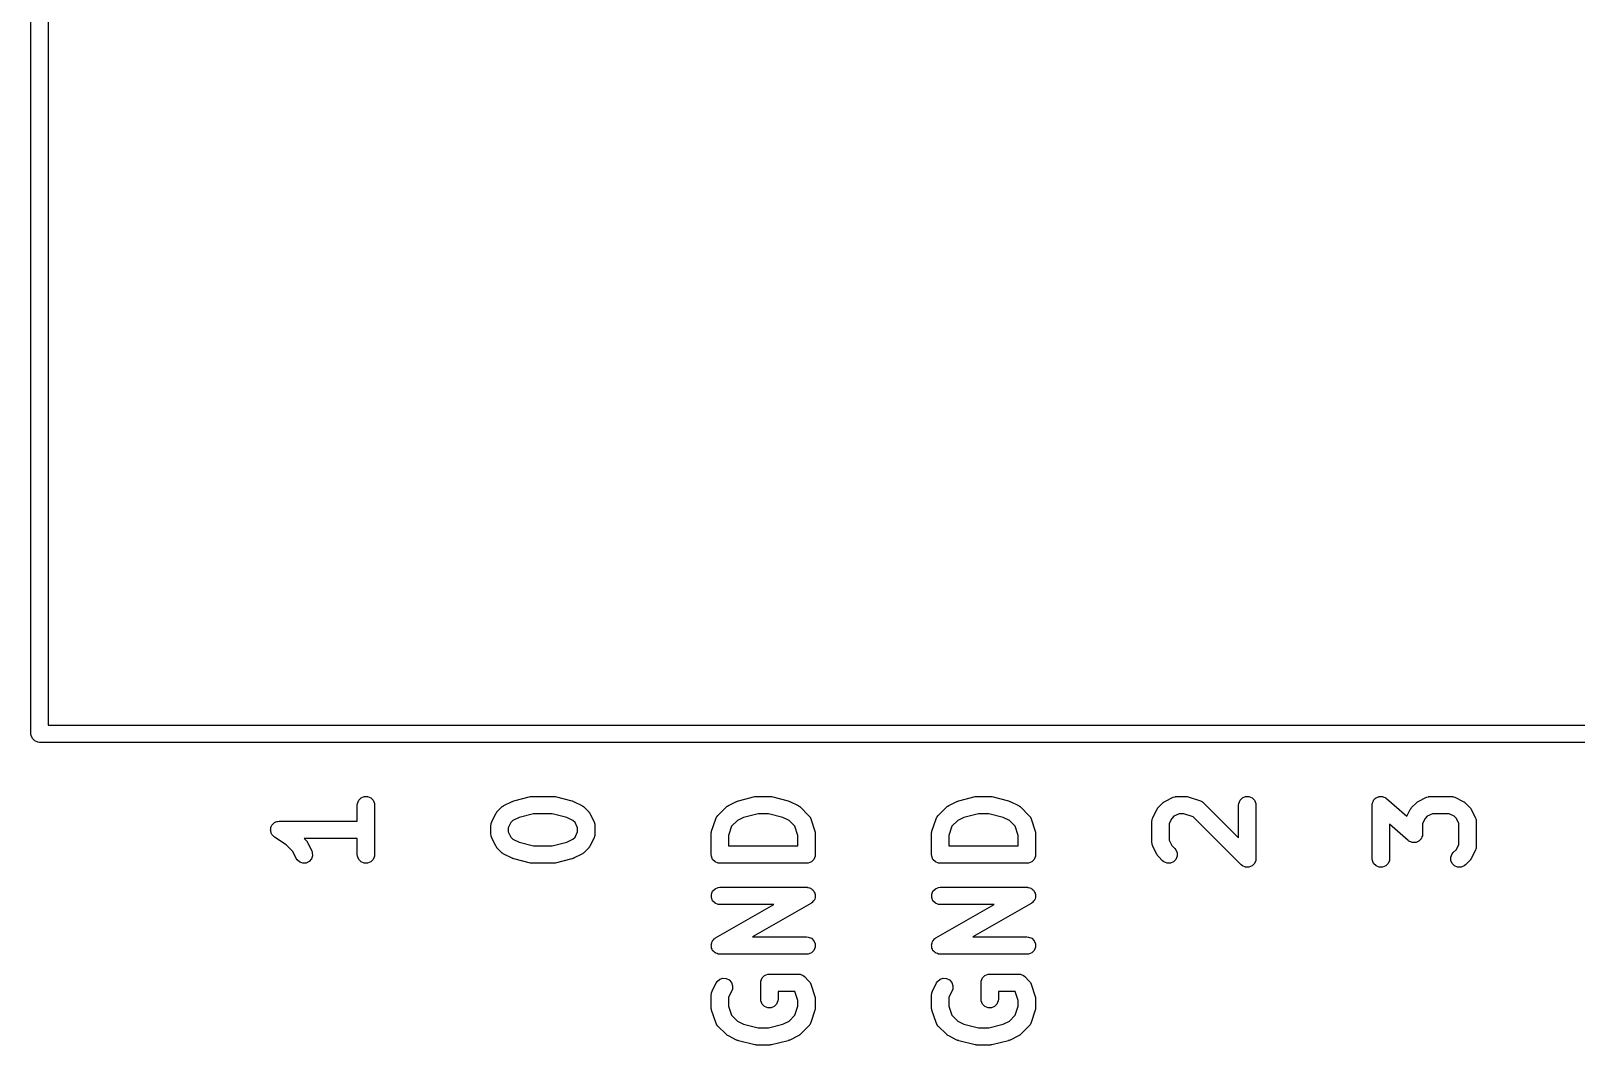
# Model space of a CAD drawing. Header units: inches. Extents: x 3.93 to 7.4, y -5.66 to -1.55.
# Drawn here: x 3.934 to 4.636, y -5.663 to -5.203 of the extents above; entities that cross this region are included whole.
import ezdxf

# ---------------------------------------------------------------- set-up
doc = ezdxf.new("R2010")
doc.units = ezdxf.units.IN
doc.header["$MEASUREMENT"] = 0
doc.layers.add('F.Silkscreen', color=41, linetype='CONTINUOUS', true_color=0xf2eda1)

msp = doc.modelspace()

# ---------------------------------------------------------------- linework, layer by layer
at = {"layer": 'F.Silkscreen', "linetype": 'CONTINUOUS'}
for p, q in [((3.93425, -5.52165), (3.93425, -4.80118)), ((3.94213, -4.80512), (3.94213, -5.51772)), ((3.94213, -5.51772), (5.21457, -5.51772)), ((3.93433, -5.52242), (3.93425, -5.52165)), ((3.93492, -5.52384), (3.93433, -5.52242)), ((3.936, -5.52493), (3.93492, -5.52384)), ((3.93742, -5.52551), (3.936, -5.52493)), ((3.93819, -5.52559), (3.93742, -5.52551)), ((5.2185, -5.52559), (3.93819, -5.52559)), ((4.08237, -5.55402), (4.08245, -5.55325)), ((4.08237, -5.56133), (4.08237, -5.55402)), ((4.08245, -5.55325), (4.08303, -5.55183)), ((4.08303, -5.55183), (4.08412, -5.55074)), ((4.08412, -5.55074), (4.08554, -5.55016)), ((4.08554, -5.55016), (4.08708, -5.55016)), ((4.08708, -5.55016), (4.0885, -5.55074)), ((4.0885, -5.55074), (4.08958, -5.55183)), ((4.08958, -5.55183), (4.09017, -5.55325)), ((4.09017, -5.55325), (4.09024, -5.55402)), ((4.09024, -5.55402), (4.09024, -5.57652)), ((4.1486, -5.55445), (4.14893, -5.55425)), ((4.14893, -5.55425), (4.15268, -5.55237)), ((4.15268, -5.55237), (4.15273, -5.55235)), ((4.15273, -5.55235), (4.15276, -5.55233)), ((4.15276, -5.55233), (4.15308, -5.55222)), ((4.15308, -5.55222), (4.1534, -5.5521)), ((4.1534, -5.5521), (4.15343, -5.55209)), ((4.15343, -5.55209), (4.15348, -5.55207)), ((4.15348, -5.55207), (4.16098, -5.5502)), ((4.16098, -5.5502), (4.16111, -5.55018)), ((4.16111, -5.55018), (4.16117, -5.55016)), ((4.16117, -5.55016), (4.16146, -5.55013)), ((4.16146, -5.55013), (4.16174, -5.55009)), ((4.16174, -5.55009), (4.1618, -5.55009)), ((4.1618, -5.55009), (4.16194, -5.55008)), ((4.16194, -5.55008), (4.17131, -5.55008)), ((4.17131, -5.55008), (4.17144, -5.55009)), ((4.17144, -5.55009), (4.1715, -5.55009)), ((4.1715, -5.55009), (4.17179, -5.55013)), ((4.17179, -5.55013), (4.17208, -5.55016)), ((4.17208, -5.55016), (4.17213, -5.55018)), ((4.17213, -5.55018), (4.17226, -5.5502)), ((4.17226, -5.5502), (4.17976, -5.55207)), ((4.17976, -5.55207), (4.17982, -5.55209)), ((4.17982, -5.55209), (4.17985, -5.5521)), ((4.17985, -5.5521), (4.18017, -5.55222)), ((4.18017, -5.55222), (4.18049, -5.55233)), ((4.18049, -5.55233), (4.18051, -5.55235)), ((4.18051, -5.55235), (4.18057, -5.55237)), ((4.18057, -5.55237), (4.18432, -5.55425)), ((4.18432, -5.55425), (4.18465, -5.55445)), ((4.25047, -5.55445), (4.2508, -5.55425)), ((4.2508, -5.55425), (4.25455, -5.55237)), ((4.25455, -5.55237), (4.25461, -5.55235)), ((4.25461, -5.55235), (4.25463, -5.55233)), ((4.25463, -5.55233), (4.25495, -5.55222)), ((4.25495, -5.55222), (4.25527, -5.5521)), ((4.25527, -5.5521), (4.2553, -5.55209)), ((4.2553, -5.55209), (4.25536, -5.55207)), ((4.25536, -5.55207), (4.26286, -5.5502)), ((4.26286, -5.5502), (4.26299, -5.55018)), ((4.26299, -5.55018), (4.26304, -5.55016)), ((4.26304, -5.55016), (4.26333, -5.55013)), ((4.26333, -5.55013), (4.26362, -5.55009)), ((4.26362, -5.55009), (4.26368, -5.55009)), ((4.26368, -5.55009), (4.26381, -5.55008)), ((4.26381, -5.55008), (4.26943, -5.55008)), ((4.26943, -5.55008), (4.26957, -5.55009)), ((4.26957, -5.55009), (4.26963, -5.55009)), ((4.26963, -5.55009), (4.26991, -5.55013)), ((4.26991, -5.55013), (4.2702, -5.55016)), ((4.2702, -5.55016), (4.27026, -5.55018)), ((4.27026, -5.55018), (4.27039, -5.5502)), ((4.27039, -5.5502), (4.27789, -5.55207)), ((4.27789, -5.55207), (4.27795, -5.55209)), ((4.27795, -5.55209), (4.27797, -5.5521)), ((4.27797, -5.5521), (4.27829, -5.55222)), ((4.27829, -5.55222), (4.27862, -5.55233)), ((4.27862, -5.55233), (4.27864, -5.55235)), ((4.27864, -5.55235), (4.27869, -5.55237)), ((4.27869, -5.55237), (4.28244, -5.55425)), ((4.28244, -5.55425), (4.28277, -5.55445)), ((4.35047, -5.55445), (4.3508, -5.55425)), ((4.3508, -5.55425), (4.35455, -5.55237)), ((4.35455, -5.55237), (4.35461, -5.55235)), ((4.35461, -5.55235), (4.35463, -5.55233)), ((4.35463, -5.55233), (4.35495, -5.55222)), ((4.35495, -5.55222), (4.35527, -5.5521)), ((4.35527, -5.5521), (4.3553, -5.55209)), ((4.3553, -5.55209), (4.35536, -5.55207)), ((4.35536, -5.55207), (4.36286, -5.5502)), ((4.36286, -5.5502), (4.36299, -5.55018)), ((4.36299, -5.55018), (4.36304, -5.55016)), ((4.36304, -5.55016), (4.36333, -5.55013)), ((4.36333, -5.55013), (4.36362, -5.55009)), ((4.36362, -5.55009), (4.36368, -5.55009)), ((4.36368, -5.55009), (4.36381, -5.55008)), ((4.36381, -5.55008), (4.36943, -5.55008)), ((4.36943, -5.55008), (4.36957, -5.55009)), ((4.36957, -5.55009), (4.36963, -5.55009)), ((4.36963, -5.55009), (4.36991, -5.55013)), ((4.36991, -5.55013), (4.3702, -5.55016)), ((4.3702, -5.55016), (4.37026, -5.55018)), ((4.37026, -5.55018), (4.37039, -5.5502)), ((4.37039, -5.5502), (4.37789, -5.55207)), ((4.37789, -5.55207), (4.37795, -5.55209)), ((4.37795, -5.55209), (4.37797, -5.5521)), ((4.37797, -5.5521), (4.37829, -5.55222)), ((4.37829, -5.55222), (4.37862, -5.55233)), ((4.37862, -5.55233), (4.37864, -5.55235)), ((4.37864, -5.55235), (4.37869, -5.55237)), ((4.37869, -5.55237), (4.38244, -5.55425)), ((4.38244, -5.55425), (4.38277, -5.55445)), ((4.44603, -5.55498), (4.4479, -5.55311)), ((4.4479, -5.55311), (4.44821, -5.55286)), ((4.44821, -5.55286), (4.44827, -5.55278)), ((4.44827, -5.55278), (4.44839, -5.55271)), ((4.44839, -5.55271), (4.4485, -5.55262)), ((4.4485, -5.55262), (4.4486, -5.55258)), ((4.4486, -5.55258), (4.44893, -5.55237)), ((4.44893, -5.55237), (4.45268, -5.5505)), ((4.45268, -5.5505), (4.4534, -5.55022)), ((4.4534, -5.55022), (4.45354, -5.55021)), ((4.45354, -5.55021), (4.45367, -5.55016)), ((4.45367, -5.55016), (4.45444, -5.55008)), ((4.45444, -5.55008), (4.45819, -5.55008)), ((4.45819, -5.55008), (4.45858, -5.55012)), ((4.45858, -5.55012), (4.45868, -5.55011)), ((4.45868, -5.55011), (4.45882, -5.55014)), ((4.45882, -5.55014), (4.45895, -5.55016)), ((4.45895, -5.55016), (4.45905, -5.5502)), ((4.45905, -5.5502), (4.45943, -5.55028)), ((4.45943, -5.55028), (4.46506, -5.55216)), ((4.46506, -5.55216), (4.46576, -5.55247)), ((4.46576, -5.55247), (4.46587, -5.55256)), ((4.46587, -5.55256), (4.466, -5.55262)), ((4.466, -5.55262), (4.46659, -5.55311)), ((4.46659, -5.55311), (4.48237, -5.56888)), ((4.48237, -5.55402), (4.48245, -5.55325)), ((4.48237, -5.56888), (4.48237, -5.55402)), ((4.48245, -5.55325), (4.48303, -5.55183)), ((4.48303, -5.55183), (4.48412, -5.55074)), ((4.48412, -5.55074), (4.48554, -5.55016)), ((4.48554, -5.55016), (4.48708, -5.55016)), ((4.48708, -5.55016), (4.4885, -5.55074)), ((4.4885, -5.55074), (4.48958, -5.55183)), ((4.48958, -5.55183), (4.49017, -5.55325)), ((4.49017, -5.55325), (4.49024, -5.55402)), ((4.49024, -5.55402), (4.49024, -5.57839)), ((4.543, -5.55402), (4.54304, -5.55361)), ((4.543, -5.57839), (4.543, -5.55402)), ((4.54303, -5.55351), (4.54306, -5.55344)), ((4.54304, -5.55361), (4.54303, -5.55351)), ((4.54306, -5.55344), (4.54308, -5.55325)), ((4.54308, -5.55325), (4.54332, -5.55266)), ((4.54332, -5.55266), (4.54353, -5.55205)), ((4.54353, -5.55205), (4.54361, -5.55195)), ((4.54361, -5.55195), (4.54366, -5.55183)), ((4.54366, -5.55183), (4.54412, -5.55138)), ((4.54412, -5.55138), (4.54454, -5.5509)), ((4.54454, -5.5509), (4.54466, -5.55084)), ((4.54466, -5.55084), (4.54475, -5.55074)), ((4.54475, -5.55074), (4.54534, -5.5505)), ((4.54534, -5.5505), (4.54591, -5.55022)), ((4.54591, -5.55022), (4.54605, -5.55021)), ((4.54605, -5.55021), (4.54617, -5.55016)), ((4.54617, -5.55016), (4.54681, -5.55016)), ((4.54681, -5.55016), (4.54745, -5.55011)), ((4.54745, -5.55011), (4.54757, -5.55016)), ((4.54757, -5.55016), (4.54771, -5.55016)), ((4.54771, -5.55016), (4.5483, -5.5504)), ((4.5483, -5.5504), (4.5489, -5.55061)), ((4.5489, -5.55061), (4.54906, -5.55072)), ((4.54906, -5.55072), (4.54913, -5.55074)), ((4.54913, -5.55074), (4.5492, -5.55082)), ((4.5492, -5.55082), (4.54953, -5.55105)), ((4.54953, -5.55105), (4.55874, -5.55911)), ((4.56103, -5.55498), (4.5629, -5.55311)), ((4.5629, -5.55311), (4.5632, -5.55286)), ((4.5632, -5.55286), (4.56327, -5.55278)), ((4.56327, -5.55278), (4.56339, -5.55271)), ((4.56339, -5.55271), (4.5635, -5.55262)), ((4.5635, -5.55262), (4.56359, -5.55258)), ((4.56359, -5.55258), (4.56392, -5.55237)), ((4.56392, -5.55237), (4.56767, -5.5505)), ((4.56767, -5.5505), (4.5684, -5.55022)), ((4.5684, -5.55022), (4.56854, -5.55021)), ((4.56854, -5.55021), (4.56867, -5.55016)), ((4.56867, -5.55016), (4.56943, -5.55008)), ((4.56943, -5.55008), (4.57881, -5.55008)), ((4.57881, -5.55008), (4.57958, -5.55016)), ((4.57958, -5.55016), (4.57971, -5.55021)), ((4.57971, -5.55021), (4.57985, -5.55022)), ((4.57985, -5.55022), (4.58057, -5.5505)), ((4.58057, -5.5505), (4.58432, -5.55237)), ((4.58432, -5.55237), (4.58465, -5.55258)), ((4.58465, -5.55258), (4.58475, -5.55262)), ((4.58475, -5.55262), (4.58485, -5.55271)), ((4.58485, -5.55271), (4.58497, -5.55278)), ((4.58497, -5.55278), (4.58504, -5.55286)), ((4.58504, -5.55286), (4.58534, -5.55311)), ((4.58534, -5.55311), (4.58722, -5.55498)), ((4.14342, -5.56163), (4.14529, -5.55788)), ((4.14529, -5.55788), (4.1455, -5.55755)), ((4.1455, -5.55755), (4.14554, -5.55745)), ((4.14554, -5.55745), (4.14563, -5.55735)), ((4.14563, -5.55735), (4.1457, -5.55723)), ((4.1457, -5.55723), (4.14578, -5.55716)), ((4.14578, -5.55716), (4.14603, -5.55686)), ((4.14603, -5.55686), (4.1479, -5.55498)), ((4.1479, -5.55498), (4.14821, -5.55474)), ((4.14821, -5.55474), (4.14827, -5.55466)), ((4.14827, -5.55466), (4.14839, -5.55458)), ((4.14839, -5.55458), (4.1485, -5.55449)), ((4.1485, -5.55449), (4.1486, -5.55445)), ((4.15302, -5.561), (4.15205, -5.56197)), ((4.15581, -5.55961), (4.15302, -5.561)), ((4.16242, -5.55795), (4.15581, -5.55961)), ((4.17083, -5.55795), (4.16242, -5.55795)), ((4.17743, -5.55961), (4.17083, -5.55795)), ((4.18023, -5.561), (4.17743, -5.55961)), ((4.1812, -5.56197), (4.18023, -5.561)), ((4.18465, -5.55445), (4.18475, -5.55449)), ((4.18475, -5.55449), (4.18485, -5.55458)), ((4.18485, -5.55458), (4.18497, -5.55466)), ((4.18497, -5.55466), (4.18504, -5.55474)), ((4.18504, -5.55474), (4.18534, -5.55498)), ((4.18534, -5.55498), (4.18722, -5.55686)), ((4.18722, -5.55686), (4.18746, -5.55716)), ((4.18746, -5.55716), (4.18754, -5.55723)), ((4.18754, -5.55723), (4.18762, -5.55735)), ((4.18762, -5.55735), (4.18771, -5.55745)), ((4.18771, -5.55745), (4.18775, -5.55755)), ((4.18775, -5.55755), (4.18795, -5.55788)), ((4.18795, -5.55788), (4.18983, -5.56163)), ((4.2432, -5.5659), (4.24508, -5.56027)), ((4.24508, -5.56027), (4.24539, -5.55957)), ((4.24539, -5.55957), (4.24548, -5.55946)), ((4.24548, -5.55946), (4.24554, -5.55933)), ((4.24554, -5.55933), (4.24603, -5.55873)), ((4.24603, -5.55873), (4.24978, -5.55498)), ((4.24978, -5.55498), (4.25008, -5.55474)), ((4.25008, -5.55474), (4.25015, -5.55466)), ((4.25015, -5.55466), (4.25027, -5.55458)), ((4.25027, -5.55458), (4.25037, -5.55449)), ((4.25037, -5.55449), (4.25047, -5.55445)), ((4.25489, -5.561), (4.25225, -5.56364)), ((4.25769, -5.55961), (4.25489, -5.561)), ((4.2643, -5.55795), (4.25769, -5.55961)), ((4.26895, -5.55795), (4.2643, -5.55795)), ((4.27556, -5.55961), (4.26895, -5.55795)), ((4.27835, -5.561), (4.27556, -5.55961)), ((4.28099, -5.56364), (4.27835, -5.561)), ((4.28277, -5.55445), (4.28287, -5.55449)), ((4.28287, -5.55449), (4.28298, -5.55458)), ((4.28298, -5.55458), (4.2831, -5.55466)), ((4.2831, -5.55466), (4.28317, -5.55474)), ((4.28317, -5.55474), (4.28347, -5.55498)), ((4.28347, -5.55498), (4.28722, -5.55873)), ((4.28722, -5.55873), (4.28771, -5.55933)), ((4.28771, -5.55933), (4.28776, -5.55946)), ((4.28776, -5.55946), (4.28785, -5.55957)), ((4.28785, -5.55957), (4.28817, -5.56027)), ((4.28817, -5.56027), (4.29004, -5.5659)), ((4.3432, -5.5659), (4.34508, -5.56027)), ((4.34508, -5.56027), (4.34539, -5.55957)), ((4.34539, -5.55957), (4.34548, -5.55946)), ((4.34548, -5.55946), (4.34554, -5.55933)), ((4.34554, -5.55933), (4.34603, -5.55873)), ((4.34603, -5.55873), (4.34978, -5.55498)), ((4.34978, -5.55498), (4.35008, -5.55474)), ((4.35008, -5.55474), (4.35015, -5.55466)), ((4.35015, -5.55466), (4.35027, -5.55458)), ((4.35027, -5.55458), (4.35037, -5.55449)), ((4.35037, -5.55449), (4.35047, -5.55445)), ((4.35489, -5.561), (4.35225, -5.56364)), ((4.35769, -5.55961), (4.35489, -5.561)), ((4.3643, -5.55795), (4.35769, -5.55961)), ((4.36895, -5.55795), (4.3643, -5.55795)), ((4.37556, -5.55961), (4.36895, -5.55795)), ((4.37835, -5.561), (4.37556, -5.55961)), ((4.38099, -5.56364), (4.37835, -5.561)), ((4.38277, -5.55445), (4.38287, -5.55449)), ((4.38287, -5.55449), (4.38298, -5.55458)), ((4.38298, -5.55458), (4.3831, -5.55466)), ((4.3831, -5.55466), (4.38317, -5.55474)), ((4.38317, -5.55474), (4.38347, -5.55498)), ((4.38347, -5.55498), (4.38722, -5.55873)), ((4.38722, -5.55873), (4.38771, -5.55933)), ((4.38771, -5.55933), (4.38776, -5.55946)), ((4.38776, -5.55946), (4.38785, -5.55957)), ((4.38785, -5.55957), (4.38817, -5.56027)), ((4.38817, -5.56027), (4.39004, -5.5659)), ((4.443, -5.56152), (4.44308, -5.56075)), ((4.44308, -5.56075), (4.44313, -5.56062)), ((4.44313, -5.56062), (4.44314, -5.56048)), ((4.44314, -5.56048), (4.44342, -5.55976)), ((4.44342, -5.55976), (4.44529, -5.55601)), ((4.44529, -5.55601), (4.4455, -5.55568)), ((4.4455, -5.55568), (4.44554, -5.55558)), ((4.44554, -5.55558), (4.44563, -5.55547)), ((4.44563, -5.55547), (4.4457, -5.55535)), ((4.4457, -5.55535), (4.44578, -5.55529)), ((4.44578, -5.55529), (4.44603, -5.55498)), ((4.45205, -5.5601), (4.45087, -5.56245)), ((4.45302, -5.55913), (4.45205, -5.5601)), ((4.45537, -5.55795), (4.45302, -5.55913)), ((4.45755, -5.55795), (4.45537, -5.55795)), ((4.46168, -5.55933), (4.45755, -5.55795)), ((4.48352, -5.58117), (4.46168, -5.55933)), ((4.55874, -5.55911), (4.56029, -5.55601)), ((4.56029, -5.55601), (4.5605, -5.55568)), ((4.5605, -5.55568), (4.56054, -5.55558)), ((4.56054, -5.55558), (4.56063, -5.55547)), ((4.56063, -5.55547), (4.5607, -5.55535)), ((4.5607, -5.55535), (4.56078, -5.55529)), ((4.56078, -5.55529), (4.56103, -5.55498)), ((4.56705, -5.5601), (4.56587, -5.56245)), ((4.56802, -5.55913), (4.56705, -5.5601)), ((4.57036, -5.55795), (4.56802, -5.55913)), ((4.57788, -5.55795), (4.57036, -5.55795)), ((4.58023, -5.55913), (4.57788, -5.55795)), ((4.5812, -5.5601), (4.58023, -5.55913)), ((4.58237, -5.56245), (4.5812, -5.5601)), ((4.58722, -5.55498), (4.58746, -5.55529)), ((4.58746, -5.55529), (4.58754, -5.55535)), ((4.58754, -5.55535), (4.58762, -5.55547)), ((4.58762, -5.55547), (4.58771, -5.55558)), ((4.58771, -5.55558), (4.58775, -5.55568)), ((4.58775, -5.55568), (4.58795, -5.55601)), ((4.58795, -5.55601), (4.58983, -5.55976)), ((4.58983, -5.55976), (4.59011, -5.56048)), ((4.59011, -5.56048), (4.59012, -5.56062)), ((4.59012, -5.56062), (4.59017, -5.56075)), ((4.59017, -5.56075), (4.59024, -5.56152)), ((4.043, -5.56527), (4.04308, -5.56489)), ((4.04308, -5.56565), (4.043, -5.56527)), ((4.04308, -5.5645), (4.04322, -5.56414)), ((4.04308, -5.56489), (4.04308, -5.5645)), ((4.04308, -5.56603), (4.04308, -5.56565)), ((4.04323, -5.56639), (4.04308, -5.56603)), ((4.04322, -5.56414), (4.0433, -5.56376)), ((4.0433, -5.56678), (4.04323, -5.56639)), ((4.0433, -5.56376), (4.04352, -5.56344)), ((4.04352, -5.5671), (4.0433, -5.56678)), ((4.04352, -5.56344), (4.04366, -5.56308)), ((4.04366, -5.56745), (4.04352, -5.5671)), ((4.04366, -5.56308), (4.04394, -5.56281)), ((4.04394, -5.56773), (4.04366, -5.56745)), ((4.04394, -5.56281), (4.04415, -5.56249)), ((4.04416, -5.56805), (4.04394, -5.56773)), ((4.04415, -5.56249), (4.04447, -5.56227)), ((4.04475, -5.56854), (4.04416, -5.56805)), ((4.04447, -5.56227), (4.04475, -5.56199)), ((4.04475, -5.56199), (4.04511, -5.56185)), ((4.04511, -5.56185), (4.04543, -5.56163)), ((4.04543, -5.56163), (4.04581, -5.56155)), ((4.04581, -5.56155), (4.04617, -5.56141)), ((4.04617, -5.56141), (4.04693, -5.56133)), ((4.04693, -5.56133), (4.04693, -5.56133)), ((4.04693, -5.56133), (4.04693, -5.56133)), ((4.04693, -5.56133), (4.04694, -5.56133)), ((4.04694, -5.56133), (4.08237, -5.56133)), ((4.143, -5.56339), (4.14308, -5.56262)), ((4.143, -5.56714), (4.143, -5.56339)), ((4.14308, -5.56791), (4.143, -5.56714)), ((4.14308, -5.56262), (4.14313, -5.56249)), ((4.14313, -5.56804), (4.14308, -5.56791)), ((4.14313, -5.56249), (4.14314, -5.56235)), ((4.14314, -5.56818), (4.14313, -5.56804)), ((4.14314, -5.56235), (4.14342, -5.56163)), ((4.14342, -5.5689), (4.14314, -5.56818)), ((4.15205, -5.56197), (4.15087, -5.56432)), ((4.15087, -5.56432), (4.15087, -5.56621)), ((4.15087, -5.56621), (4.15205, -5.56856)), ((4.18237, -5.56432), (4.1812, -5.56197)), ((4.1812, -5.56856), (4.18237, -5.56621)), ((4.18237, -5.56621), (4.18237, -5.56432)), ((4.18983, -5.56163), (4.19011, -5.56235)), ((4.19011, -5.56818), (4.18983, -5.5689)), ((4.19011, -5.56235), (4.19012, -5.56249)), ((4.19012, -5.56804), (4.19011, -5.56818)), ((4.19012, -5.56249), (4.19017, -5.56262)), ((4.19017, -5.56791), (4.19012, -5.56804)), ((4.19017, -5.56262), (4.19024, -5.56339)), ((4.19024, -5.56714), (4.19017, -5.56791)), ((4.19024, -5.56339), (4.19024, -5.56714)), ((4.243, -5.56714), (4.24304, -5.56675)), ((4.243, -5.57652), (4.243, -5.56714)), ((4.24303, -5.56665), (4.24306, -5.56651)), ((4.24304, -5.56675), (4.24303, -5.56665)), ((4.24306, -5.56651), (4.24308, -5.56637)), ((4.24308, -5.56637), (4.24312, -5.56628)), ((4.24312, -5.56628), (4.2432, -5.5659)), ((4.25225, -5.56364), (4.25087, -5.56778)), ((4.25087, -5.56778), (4.25087, -5.57258)), ((4.28237, -5.56778), (4.28099, -5.56364)), ((4.28237, -5.57258), (4.28237, -5.56778)), ((4.29004, -5.5659), (4.29013, -5.56628)), ((4.29013, -5.56628), (4.29017, -5.56637)), ((4.29017, -5.56637), (4.29018, -5.56651)), ((4.29018, -5.56651), (4.29021, -5.56665)), ((4.29021, -5.56665), (4.29021, -5.56675)), ((4.29021, -5.56675), (4.29024, -5.56714)), ((4.29024, -5.56714), (4.29024, -5.57652)), ((4.343, -5.56714), (4.34304, -5.56675)), ((4.343, -5.57652), (4.343, -5.56714)), ((4.34303, -5.56665), (4.34306, -5.56651)), ((4.34304, -5.56675), (4.34303, -5.56665)), ((4.34306, -5.56651), (4.34308, -5.56637)), ((4.34308, -5.56637), (4.34312, -5.56628)), ((4.34312, -5.56628), (4.3432, -5.5659)), ((4.35225, -5.56364), (4.35087, -5.56778)), ((4.35087, -5.56778), (4.35087, -5.57258)), ((4.38237, -5.56778), (4.38099, -5.56364)), ((4.38237, -5.57258), (4.38237, -5.56778)), ((4.39004, -5.5659), (4.39013, -5.56628)), ((4.39013, -5.56628), (4.39017, -5.56637)), ((4.39017, -5.56637), (4.39018, -5.56651)), ((4.39018, -5.56651), (4.39021, -5.56665)), ((4.39021, -5.56665), (4.39021, -5.56675)), ((4.39021, -5.56675), (4.39024, -5.56714)), ((4.39024, -5.56714), (4.39024, -5.57652)), ((4.443, -5.57089), (4.443, -5.56152)), ((4.45087, -5.56245), (4.45087, -5.56996)), ((4.55934, -5.5701), (4.55087, -5.56269)), ((4.55087, -5.56269), (4.55087, -5.57839)), ((4.5658, -5.56791), (4.56555, -5.5685)), ((4.56582, -5.56772), (4.5658, -5.56791)), ((4.56584, -5.56765), (4.56582, -5.56772)), ((4.56587, -5.56714), (4.56583, -5.56755)), ((4.56583, -5.56755), (4.56584, -5.56765)), ((4.56587, -5.56245), (4.56587, -5.56714)), ((4.58237, -5.57184), (4.58237, -5.56245)), ((4.59024, -5.56152), (4.59024, -5.57277)), ((4.05005, -5.57208), (4.04475, -5.56854)), ((4.04475, -5.56854), (4.04475, -5.56854)), ((4.04475, -5.56854), (4.04475, -5.56854)), ((4.04475, -5.56854), (4.04475, -5.56854)), ((4.05308, -5.5751), (4.05005, -5.57208)), ((4.05466, -5.57828), (4.05308, -5.5751)), ((4.08237, -5.5692), (4.05832, -5.5692)), ((4.05832, -5.5692), (4.0591, -5.56998)), ((4.0591, -5.56998), (4.05934, -5.57028)), ((4.05934, -5.57028), (4.05942, -5.57035)), ((4.05942, -5.57035), (4.0595, -5.57047)), ((4.0595, -5.57047), (4.05959, -5.57058)), ((4.05959, -5.57058), (4.05962, -5.57067)), ((4.05962, -5.57067), (4.05983, -5.571)), ((4.05983, -5.571), (4.06171, -5.57475)), ((4.06171, -5.57475), (4.06198, -5.57548)), ((4.08237, -5.57652), (4.08237, -5.5692)), ((4.14529, -5.57265), (4.14342, -5.5689)), ((4.1455, -5.57298), (4.14529, -5.57265)), ((4.14554, -5.57308), (4.1455, -5.57298)), ((4.14563, -5.57319), (4.14554, -5.57308)), ((4.1457, -5.5733), (4.14563, -5.57319)), ((4.14578, -5.57337), (4.1457, -5.5733)), ((4.14603, -5.57367), (4.14578, -5.57337)), ((4.1479, -5.57555), (4.14603, -5.57367)), ((4.15205, -5.56856), (4.15302, -5.56953)), ((4.15302, -5.56953), (4.15581, -5.57093)), ((4.15581, -5.57093), (4.16242, -5.57258)), ((4.16242, -5.57258), (4.17083, -5.57258)), ((4.17083, -5.57258), (4.17743, -5.57093)), ((4.17743, -5.57093), (4.18023, -5.56953)), ((4.18023, -5.56953), (4.1812, -5.56856)), ((4.18722, -5.57367), (4.18534, -5.57555)), ((4.18746, -5.57337), (4.18722, -5.57367)), ((4.18754, -5.5733), (4.18746, -5.57337)), ((4.18762, -5.57319), (4.18754, -5.5733)), ((4.18771, -5.57308), (4.18762, -5.57319)), ((4.18775, -5.57298), (4.18771, -5.57308)), ((4.18795, -5.57265), (4.18775, -5.57298)), ((4.18983, -5.5689), (4.18795, -5.57265)), ((4.25087, -5.57258), (4.28237, -5.57258)), ((4.35087, -5.57258), (4.38237, -5.57258)), ((4.44308, -5.57166), (4.443, -5.57089)), ((4.44313, -5.57179), (4.44308, -5.57166)), ((4.44314, -5.57193), (4.44313, -5.57179)), ((4.44342, -5.57265), (4.44314, -5.57193)), ((4.44529, -5.5764), (4.44342, -5.57265)), ((4.45087, -5.56996), (4.45205, -5.57231)), ((4.45205, -5.57231), (4.45347, -5.57373)), ((4.45347, -5.57373), (4.45396, -5.57433)), ((4.45396, -5.57433), (4.45455, -5.57575)), ((4.55968, -5.57034), (4.55934, -5.5701)), ((4.55975, -5.57041), (4.55968, -5.57034)), ((4.55982, -5.57044), (4.55975, -5.57041)), ((4.55997, -5.57055), (4.55982, -5.57044)), ((4.56058, -5.57076), (4.55997, -5.57055)), ((4.56117, -5.571), (4.56058, -5.57076)), ((4.5613, -5.571), (4.56117, -5.571)), ((4.56143, -5.57105), (4.5613, -5.571)), ((4.56206, -5.571), (4.56143, -5.57105)), ((4.5627, -5.571), (4.56206, -5.571)), ((4.56283, -5.57095), (4.5627, -5.571)), ((4.56296, -5.57094), (4.56283, -5.57095)), ((4.56353, -5.57066), (4.56296, -5.57094)), ((4.56412, -5.57041), (4.56353, -5.57066)), ((4.56422, -5.57032), (4.56412, -5.57041)), ((4.56434, -5.57026), (4.56422, -5.57032)), ((4.56476, -5.56978), (4.56434, -5.57026)), ((4.56521, -5.56933), (4.56476, -5.56978)), ((4.56526, -5.56921), (4.56521, -5.56933)), ((4.56535, -5.56911), (4.56526, -5.56921)), ((4.56555, -5.5685), (4.56535, -5.56911)), ((4.57977, -5.57561), (4.5812, -5.57418)), ((4.5812, -5.57418), (4.58237, -5.57184)), ((4.58983, -5.57453), (4.58795, -5.57828)), ((4.59011, -5.57381), (4.58983, -5.57453)), ((4.59012, -5.57366), (4.59011, -5.57381)), ((4.59017, -5.57353), (4.59012, -5.57366)), ((4.59024, -5.57277), (4.59017, -5.57353)), ((4.05508, -5.57893), (4.05466, -5.57828)), ((4.05624, -5.57994), (4.05508, -5.57893)), ((4.05769, -5.58042), (4.05624, -5.57994)), ((4.05923, -5.58031), (4.05769, -5.58042)), ((4.0606, -5.57963), (4.05923, -5.58031)), ((4.06161, -5.57846), (4.0606, -5.57963)), ((4.06209, -5.57701), (4.06161, -5.57846)), ((4.06198, -5.57548), (4.06209, -5.57701)), ((4.08245, -5.57728), (4.08237, -5.57652)), ((4.08303, -5.5787), (4.08245, -5.57728)), ((4.08412, -5.57979), (4.08303, -5.5787)), ((4.08554, -5.58038), (4.08412, -5.57979)), ((4.08708, -5.58038), (4.08554, -5.58038)), ((4.0885, -5.57979), (4.08708, -5.58038)), ((4.08958, -5.5787), (4.0885, -5.57979)), ((4.09017, -5.57728), (4.08958, -5.5787)), ((4.09024, -5.57652), (4.09017, -5.57728)), ((4.14821, -5.5758), (4.1479, -5.57555)), ((4.14827, -5.57588), (4.14821, -5.5758)), ((4.14839, -5.57595), (4.14827, -5.57588)), ((4.1485, -5.57604), (4.14839, -5.57595)), ((4.1486, -5.57608), (4.1485, -5.57604)), ((4.14893, -5.57629), (4.1486, -5.57608)), ((4.15268, -5.57816), (4.14893, -5.57629)), ((4.15273, -5.57818), (4.15268, -5.57816)), ((4.15276, -5.5782), (4.15273, -5.57818)), ((4.15308, -5.57832), (4.15276, -5.5782)), ((4.1534, -5.57844), (4.15308, -5.57832)), ((4.15343, -5.57844), (4.1534, -5.57844)), ((4.15348, -5.57846), (4.15343, -5.57844)), ((4.16098, -5.58033), (4.15348, -5.57846)), ((4.16111, -5.58035), (4.16098, -5.58033)), ((4.16117, -5.58038), (4.16111, -5.58035)), ((4.16146, -5.5804), (4.16117, -5.58038)), ((4.16174, -5.58045), (4.16146, -5.5804)), ((4.1618, -5.58044), (4.16174, -5.58045)), ((4.16194, -5.58045), (4.1618, -5.58044)), ((4.17131, -5.58045), (4.16194, -5.58045)), ((4.17144, -5.58044), (4.17131, -5.58045)), ((4.1715, -5.58045), (4.17144, -5.58044)), ((4.17179, -5.5804), (4.1715, -5.58045)), ((4.17208, -5.58038), (4.17179, -5.5804)), ((4.17213, -5.58035), (4.17208, -5.58038)), ((4.17226, -5.58033), (4.17213, -5.58035)), ((4.17976, -5.57846), (4.17226, -5.58033)), ((4.17982, -5.57844), (4.17976, -5.57846)), ((4.17985, -5.57844), (4.17982, -5.57844)), ((4.18017, -5.57832), (4.17985, -5.57844)), ((4.18049, -5.5782), (4.18017, -5.57832)), ((4.18051, -5.57818), (4.18049, -5.5782)), ((4.18057, -5.57816), (4.18051, -5.57818)), ((4.18432, -5.57629), (4.18057, -5.57816)), ((4.18465, -5.57608), (4.18432, -5.57629)), ((4.18475, -5.57604), (4.18465, -5.57608)), ((4.18485, -5.57595), (4.18475, -5.57604)), ((4.18497, -5.57588), (4.18485, -5.57595)), ((4.18504, -5.5758), (4.18497, -5.57588)), ((4.18534, -5.57555), (4.18504, -5.5758)), ((4.24308, -5.57728), (4.243, -5.57652)), ((4.24366, -5.5787), (4.24308, -5.57728)), ((4.24475, -5.57979), (4.24366, -5.5787)), ((4.24617, -5.58038), (4.24475, -5.57979)), ((4.24694, -5.58045), (4.24617, -5.58038)), ((4.28631, -5.58045), (4.24694, -5.58045)), ((4.28708, -5.58038), (4.28631, -5.58045)), ((4.2885, -5.57979), (4.28708, -5.58038)), ((4.28958, -5.5787), (4.2885, -5.57979)), ((4.29017, -5.57728), (4.28958, -5.5787)), ((4.29024, -5.57652), (4.29017, -5.57728)), ((4.34308, -5.57728), (4.343, -5.57652)), ((4.34366, -5.5787), (4.34308, -5.57728)), ((4.34475, -5.57979), (4.34366, -5.5787)), ((4.34617, -5.58038), (4.34475, -5.57979)), ((4.34694, -5.58045), (4.34617, -5.58038)), ((4.38631, -5.58045), (4.34694, -5.58045)), ((4.38708, -5.58038), (4.38631, -5.58045)), ((4.3885, -5.57979), (4.38708, -5.58038)), ((4.38958, -5.5787), (4.3885, -5.57979)), ((4.39017, -5.57728), (4.38958, -5.5787)), ((4.39024, -5.57652), (4.39017, -5.57728)), ((4.4455, -5.57673), (4.44529, -5.5764)), ((4.44554, -5.57683), (4.4455, -5.57673)), ((4.44563, -5.57694), (4.44554, -5.57683)), ((4.4457, -5.57705), (4.44563, -5.57694)), ((4.44578, -5.57712), (4.4457, -5.57705)), ((4.44603, -5.57742), (4.44578, -5.57712)), ((4.4479, -5.5793), (4.44603, -5.57742)), ((4.4485, -5.57979), (4.4479, -5.5793)), ((4.44992, -5.58038), (4.4485, -5.57979)), ((4.45146, -5.58038), (4.44992, -5.58038)), ((4.45287, -5.57979), (4.45146, -5.58038)), ((4.45396, -5.5787), (4.45287, -5.57979)), ((4.45455, -5.57728), (4.45396, -5.5787)), ((4.45455, -5.57575), (4.45455, -5.57728)), ((4.48412, -5.58166), (4.48352, -5.58117)), ((4.48554, -5.58225), (4.48412, -5.58166)), ((4.48708, -5.58225), (4.48554, -5.58225)), ((4.4885, -5.58166), (4.48708, -5.58225)), ((4.48958, -5.58058), (4.4885, -5.58166)), ((4.49017, -5.57916), (4.48958, -5.58058)), ((4.49024, -5.57839), (4.49017, -5.57916)), ((4.54308, -5.57916), (4.543, -5.57839)), ((4.54366, -5.58058), (4.54308, -5.57916)), ((4.54475, -5.58166), (4.54366, -5.58058)), ((4.54617, -5.58225), (4.54475, -5.58166)), ((4.54771, -5.58225), (4.54617, -5.58225)), ((4.54913, -5.58166), (4.54771, -5.58225)), ((4.55021, -5.58058), (4.54913, -5.58166)), ((4.5508, -5.57916), (4.55021, -5.58058)), ((4.55087, -5.57839), (4.5508, -5.57916)), ((4.5787, -5.57762), (4.57928, -5.5762)), ((4.5787, -5.57916), (4.5787, -5.57762)), ((4.57928, -5.58058), (4.5787, -5.57916)), ((4.57928, -5.5762), (4.57977, -5.57561)), ((4.58037, -5.58166), (4.57928, -5.58058)), ((4.58179, -5.58225), (4.58037, -5.58166)), ((4.58333, -5.58225), (4.58179, -5.58225)), ((4.58475, -5.58166), (4.58333, -5.58225)), ((4.58534, -5.58117), (4.58475, -5.58166)), ((4.58722, -5.5793), (4.58534, -5.58117)), ((4.58746, -5.579), (4.58722, -5.5793)), ((4.58754, -5.57893), (4.58746, -5.579)), ((4.58762, -5.57881), (4.58754, -5.57893)), ((4.58771, -5.5787), (4.58762, -5.57881)), ((4.58775, -5.57861), (4.58771, -5.5787)), ((4.58795, -5.57828), (4.58775, -5.57861)), ((4.24308, -5.59449), (4.24366, -5.59308)), ((4.24308, -5.59603), (4.24308, -5.59449)), ((4.24366, -5.59745), (4.24308, -5.59603)), ((4.24366, -5.59308), (4.24475, -5.59199)), ((4.24475, -5.59199), (4.24617, -5.5914)), ((4.24617, -5.5914), (4.24694, -5.59133)), ((4.24694, -5.59133), (4.28631, -5.59133)), ((4.28631, -5.59133), (4.28651, -5.59135)), ((4.28651, -5.59135), (4.28658, -5.59134)), ((4.28658, -5.59134), (4.28668, -5.59136)), ((4.28668, -5.59136), (4.28708, -5.5914)), ((4.28708, -5.5914), (4.28756, -5.5916)), ((4.28756, -5.5916), (4.28806, -5.59174)), ((4.28806, -5.59174), (4.28826, -5.59189)), ((4.28826, -5.59189), (4.2885, -5.59199)), ((4.2885, -5.59199), (4.28887, -5.59236)), ((4.28887, -5.59236), (4.28928, -5.59268)), ((4.28928, -5.59268), (4.2894, -5.5929)), ((4.2894, -5.5929), (4.28958, -5.59308)), ((4.28958, -5.59308), (4.28978, -5.59356)), ((4.28978, -5.59356), (4.29004, -5.59401)), ((4.29017, -5.59603), (4.28997, -5.59651)), ((4.29004, -5.59401), (4.29007, -5.59426)), ((4.29007, -5.59426), (4.29017, -5.59449)), ((4.29017, -5.59449), (4.29017, -5.59502)), ((4.29017, -5.59502), (4.29024, -5.59554)), ((4.29024, -5.59554), (4.29017, -5.59578)), ((4.29017, -5.59578), (4.29017, -5.59603)), ((4.34308, -5.59449), (4.34366, -5.59308)), ((4.34308, -5.59603), (4.34308, -5.59449)), ((4.34366, -5.59745), (4.34308, -5.59603)), ((4.34366, -5.59308), (4.34475, -5.59199)), ((4.34475, -5.59199), (4.34617, -5.5914)), ((4.34617, -5.5914), (4.34694, -5.59133)), ((4.34694, -5.59133), (4.38631, -5.59133)), ((4.38631, -5.59133), (4.38651, -5.59135)), ((4.38651, -5.59135), (4.38658, -5.59134)), ((4.38658, -5.59134), (4.38668, -5.59136)), ((4.38668, -5.59136), (4.38708, -5.5914)), ((4.38708, -5.5914), (4.38756, -5.5916)), ((4.38756, -5.5916), (4.38806, -5.59174)), ((4.38806, -5.59174), (4.38826, -5.59189)), ((4.38826, -5.59189), (4.3885, -5.59199)), ((4.3885, -5.59199), (4.38887, -5.59236)), ((4.38887, -5.59236), (4.38928, -5.59268)), ((4.38928, -5.59268), (4.3894, -5.5929)), ((4.3894, -5.5929), (4.38958, -5.59308)), ((4.38958, -5.59308), (4.38978, -5.59356)), ((4.38978, -5.59356), (4.39004, -5.59401)), ((4.39017, -5.59603), (4.38997, -5.59651)), ((4.39004, -5.59401), (4.39007, -5.59426)), ((4.39007, -5.59426), (4.39017, -5.59449)), ((4.39017, -5.59449), (4.39017, -5.59502)), ((4.39017, -5.59502), (4.39024, -5.59554)), ((4.39024, -5.59554), (4.39017, -5.59578)), ((4.39017, -5.59578), (4.39017, -5.59603)), ((4.24475, -5.59854), (4.24366, -5.59745)), ((4.24617, -5.59912), (4.24475, -5.59854)), ((4.24498, -5.61434), (4.27148, -5.5992)), ((4.24694, -5.5992), (4.24617, -5.59912)), ((4.27148, -5.5992), (4.24694, -5.5992)), ((4.28826, -5.59868), (4.26176, -5.61382)), ((4.28842, -5.59857), (4.28826, -5.59868)), ((4.2885, -5.59854), (4.28842, -5.59857)), ((4.28857, -5.59846), (4.2885, -5.59854)), ((4.28889, -5.59823), (4.28857, -5.59846)), ((4.28921, -5.59782), (4.28889, -5.59823)), ((4.28958, -5.59745), (4.28921, -5.59782)), ((4.28968, -5.59722), (4.28958, -5.59745)), ((4.28983, -5.59702), (4.28968, -5.59722)), ((4.28997, -5.59651), (4.28983, -5.59702)), ((4.34475, -5.59854), (4.34366, -5.59745)), ((4.34617, -5.59912), (4.34475, -5.59854)), ((4.34498, -5.61434), (4.37148, -5.5992)), ((4.34694, -5.5992), (4.34617, -5.59912)), ((4.37148, -5.5992), (4.34694, -5.5992)), ((4.38826, -5.59868), (4.36176, -5.61382)), ((4.38842, -5.59857), (4.38826, -5.59868)), ((4.3885, -5.59854), (4.38842, -5.59857)), ((4.38857, -5.59846), (4.3885, -5.59854)), ((4.38889, -5.59823), (4.38857, -5.59846)), ((4.38921, -5.59782), (4.38889, -5.59823)), ((4.38958, -5.59745), (4.38921, -5.59782)), ((4.38968, -5.59722), (4.38958, -5.59745)), ((4.38983, -5.59702), (4.38968, -5.59722)), ((4.38997, -5.59651), (4.38983, -5.59702)), ((4.24301, -5.61748), (4.24308, -5.61724)), ((4.24308, -5.61699), (4.24328, -5.61651)), ((4.24308, -5.61724), (4.24308, -5.61699)), ((4.24328, -5.61651), (4.24341, -5.616)), ((4.24341, -5.616), (4.24357, -5.6158)), ((4.24357, -5.6158), (4.24366, -5.61557)), ((4.24366, -5.61557), (4.24403, -5.6152)), ((4.24403, -5.6152), (4.24436, -5.61479)), ((4.24436, -5.61479), (4.24468, -5.61456)), ((4.24468, -5.61456), (4.24475, -5.61449)), ((4.24475, -5.61449), (4.24482, -5.61446)), ((4.24482, -5.61446), (4.24498, -5.61434)), ((4.26176, -5.61382), (4.28631, -5.61382)), ((4.28631, -5.61382), (4.28708, -5.6139)), ((4.28708, -5.6139), (4.2885, -5.61449)), ((4.2885, -5.61449), (4.28958, -5.61557)), ((4.28958, -5.61557), (4.29017, -5.61699)), ((4.29017, -5.61699), (4.29017, -5.61853)), ((4.34301, -5.61748), (4.34308, -5.61724)), ((4.34308, -5.61699), (4.34328, -5.61651)), ((4.34308, -5.61724), (4.34308, -5.61699)), ((4.34328, -5.61651), (4.34341, -5.616)), ((4.34341, -5.616), (4.34357, -5.6158)), ((4.34357, -5.6158), (4.34366, -5.61557)), ((4.34366, -5.61557), (4.34403, -5.6152)), ((4.34403, -5.6152), (4.34436, -5.61479)), ((4.34436, -5.61479), (4.34468, -5.61456)), ((4.34468, -5.61456), (4.34475, -5.61449)), ((4.34475, -5.61449), (4.34482, -5.61446)), ((4.34482, -5.61446), (4.34498, -5.61434)), ((4.36176, -5.61382), (4.38631, -5.61382)), ((4.38631, -5.61382), (4.38708, -5.6139)), ((4.38708, -5.6139), (4.3885, -5.61449)), ((4.3885, -5.61449), (4.38958, -5.61557)), ((4.38958, -5.61557), (4.39017, -5.61699)), ((4.39017, -5.61699), (4.39017, -5.61853)), ((4.24308, -5.618), (4.24301, -5.61748)), ((4.24308, -5.61853), (4.24308, -5.618)), ((4.24317, -5.61876), (4.24308, -5.61853)), ((4.2432, -5.61901), (4.24317, -5.61876)), ((4.24346, -5.61946), (4.2432, -5.61901)), ((4.24366, -5.61995), (4.24346, -5.61946)), ((4.24384, -5.62012), (4.24366, -5.61995)), ((4.24397, -5.62034), (4.24384, -5.62012)), ((4.24438, -5.62066), (4.24397, -5.62034)), ((4.24475, -5.62103), (4.24438, -5.62066)), ((4.24498, -5.62113), (4.24475, -5.62103)), ((4.24518, -5.62128), (4.24498, -5.62113)), ((4.24569, -5.62142), (4.24518, -5.62128)), ((4.24617, -5.62162), (4.24569, -5.62142)), ((4.24656, -5.62166), (4.24617, -5.62162)), ((4.24666, -5.62169), (4.24656, -5.62166)), ((4.24674, -5.62168), (4.24666, -5.62169)), ((4.24694, -5.6217), (4.24674, -5.62168)), ((4.28631, -5.6217), (4.24694, -5.6217)), ((4.28708, -5.62162), (4.28631, -5.6217)), ((4.2885, -5.62103), (4.28708, -5.62162)), ((4.28958, -5.61995), (4.2885, -5.62103)), ((4.29017, -5.61853), (4.28958, -5.61995)), ((4.34308, -5.618), (4.34301, -5.61748)), ((4.34308, -5.61853), (4.34308, -5.618)), ((4.34317, -5.61876), (4.34308, -5.61853)), ((4.3432, -5.61901), (4.34317, -5.61876)), ((4.34346, -5.61946), (4.3432, -5.61901)), ((4.34366, -5.61995), (4.34346, -5.61946)), ((4.34384, -5.62012), (4.34366, -5.61995)), ((4.34397, -5.62034), (4.34384, -5.62012)), ((4.34438, -5.62066), (4.34397, -5.62034)), ((4.34475, -5.62103), (4.34438, -5.62066)), ((4.34498, -5.62113), (4.34475, -5.62103)), ((4.34518, -5.62128), (4.34498, -5.62113)), ((4.34569, -5.62142), (4.34518, -5.62128)), ((4.34617, -5.62162), (4.34569, -5.62142)), ((4.34656, -5.62166), (4.34617, -5.62162)), ((4.34666, -5.62169), (4.34656, -5.62166)), ((4.34674, -5.62168), (4.34666, -5.62169)), ((4.34694, -5.6217), (4.34674, -5.62168)), ((4.38631, -5.6217), (4.34694, -5.6217)), ((4.38708, -5.62162), (4.38631, -5.6217)), ((4.3885, -5.62103), (4.38708, -5.62162)), ((4.38958, -5.61995), (4.3885, -5.62103)), ((4.39017, -5.61853), (4.38958, -5.61995)), ((4.26616, -5.63245), (4.26725, -5.63136)), ((4.26725, -5.63136), (4.26867, -5.63077)), ((4.26867, -5.63077), (4.26943, -5.6307)), ((4.26943, -5.6307), (4.28256, -5.6307)), ((4.28256, -5.6307), (4.28333, -5.63077)), ((4.28333, -5.63077), (4.28374, -5.63094)), ((4.28374, -5.63094), (4.28475, -5.63136)), ((4.28475, -5.63136), (4.28534, -5.63185)), ((4.36616, -5.63245), (4.36725, -5.63136)), ((4.36725, -5.63136), (4.36867, -5.63077)), ((4.36867, -5.63077), (4.36943, -5.6307)), ((4.36943, -5.6307), (4.38256, -5.6307)), ((4.38256, -5.6307), (4.38333, -5.63077)), ((4.38333, -5.63077), (4.38374, -5.63094)), ((4.38374, -5.63094), (4.38475, -5.63136)), ((4.38475, -5.63136), (4.38534, -5.63185)), ((4.24342, -5.6385), (4.24529, -5.63475)), ((4.24529, -5.63475), (4.2457, -5.63409)), ((4.2457, -5.63409), (4.24686, -5.63309)), ((4.24686, -5.63309), (4.24832, -5.6326)), ((4.24832, -5.6326), (4.24985, -5.63271)), ((4.24985, -5.63271), (4.25123, -5.6334)), ((4.25233, -5.63827), (4.25087, -5.64119)), ((4.25123, -5.6334), (4.25223, -5.63456)), ((4.25223, -5.63456), (4.25272, -5.63602)), ((4.25261, -5.63755), (4.25233, -5.63827)), ((4.25272, -5.63602), (4.25261, -5.63755)), ((4.2655, -5.63463), (4.26557, -5.63386)), ((4.2655, -5.64213), (4.2655, -5.63463)), ((4.26557, -5.63386), (4.26616, -5.63245)), ((4.28534, -5.63185), (4.28722, -5.63372)), ((4.28722, -5.63372), (4.28771, -5.63432)), ((4.28771, -5.63432), (4.28776, -5.63445)), ((4.28776, -5.63445), (4.28785, -5.63456)), ((4.28785, -5.63456), (4.28817, -5.63526)), ((4.28817, -5.63526), (4.29004, -5.64089)), ((4.34342, -5.6385), (4.34529, -5.63475)), ((4.34529, -5.63475), (4.3457, -5.63409)), ((4.3457, -5.63409), (4.34686, -5.63309)), ((4.34686, -5.63309), (4.34832, -5.6326)), ((4.34832, -5.6326), (4.34985, -5.63271)), ((4.34985, -5.63271), (4.35123, -5.6334)), ((4.35233, -5.63827), (4.35087, -5.64119)), ((4.35123, -5.6334), (4.35223, -5.63456)), ((4.35223, -5.63456), (4.35272, -5.63602)), ((4.35261, -5.63755), (4.35233, -5.63827)), ((4.35272, -5.63602), (4.35261, -5.63755)), ((4.3655, -5.63463), (4.36557, -5.63386)), ((4.3655, -5.64213), (4.3655, -5.63463)), ((4.36557, -5.63386), (4.36616, -5.63245)), ((4.38534, -5.63185), (4.38722, -5.63372)), ((4.38722, -5.63372), (4.38771, -5.63432)), ((4.38771, -5.63432), (4.38776, -5.63445)), ((4.38776, -5.63445), (4.38785, -5.63456)), ((4.38785, -5.63456), (4.38817, -5.63526)), ((4.38817, -5.63526), (4.39004, -5.64089)), ((4.243, -5.64026), (4.24308, -5.63949)), ((4.243, -5.64588), (4.243, -5.64026)), ((4.24308, -5.63949), (4.24313, -5.63936)), ((4.24313, -5.63936), (4.24314, -5.63922)), ((4.24314, -5.63922), (4.24342, -5.6385)), ((4.25087, -5.64119), (4.25087, -5.64524)), ((4.25087, -5.64524), (4.25225, -5.64938)), ((4.26557, -5.6429), (4.2655, -5.64213)), ((4.26616, -5.64432), (4.26557, -5.6429)), ((4.26725, -5.64541), (4.26616, -5.64432)), ((4.26867, -5.64599), (4.26725, -5.64541)), ((4.27162, -5.64541), (4.2702, -5.64599)), ((4.27271, -5.64432), (4.27162, -5.64541)), ((4.2733, -5.6429), (4.27271, -5.64432)), ((4.27337, -5.64213), (4.2733, -5.6429)), ((4.28093, -5.63857), (4.27337, -5.63857)), ((4.27337, -5.63857), (4.27337, -5.64213)), ((4.28099, -5.63863), (4.28093, -5.63857)), ((4.28237, -5.64277), (4.28099, -5.63863)), ((4.28099, -5.64938), (4.28237, -5.64524)), ((4.28237, -5.64524), (4.28237, -5.64277)), ((4.29004, -5.64089), (4.29013, -5.64127)), ((4.29013, -5.64127), (4.29017, -5.64136)), ((4.29017, -5.64136), (4.29018, -5.6415)), ((4.29018, -5.6415), (4.29021, -5.64164)), ((4.29021, -5.64164), (4.29021, -5.64174)), ((4.29021, -5.64174), (4.29024, -5.64213)), ((4.29024, -5.64213), (4.29024, -5.64588)), ((4.343, -5.64026), (4.34308, -5.63949)), ((4.343, -5.64588), (4.343, -5.64026)), ((4.34308, -5.63949), (4.34313, -5.63936)), ((4.34313, -5.63936), (4.34314, -5.63922)), ((4.34314, -5.63922), (4.34342, -5.6385)), ((4.35087, -5.64119), (4.35087, -5.64524)), ((4.35087, -5.64524), (4.35225, -5.64938)), ((4.36557, -5.6429), (4.3655, -5.64213)), ((4.36616, -5.64432), (4.36557, -5.6429)), ((4.36725, -5.64541), (4.36616, -5.64432)), ((4.36867, -5.64599), (4.36725, -5.64541)), ((4.37162, -5.64541), (4.3702, -5.64599)), ((4.37271, -5.64432), (4.37162, -5.64541)), ((4.3733, -5.6429), (4.37271, -5.64432)), ((4.37337, -5.64213), (4.3733, -5.6429)), ((4.38093, -5.63857), (4.37337, -5.63857)), ((4.37337, -5.63857), (4.37337, -5.64213)), ((4.38099, -5.63863), (4.38093, -5.63857)), ((4.38237, -5.64277), (4.38099, -5.63863)), ((4.38099, -5.64938), (4.38237, -5.64524)), ((4.38237, -5.64524), (4.38237, -5.64277)), ((4.39004, -5.64089), (4.39013, -5.64127)), ((4.39013, -5.64127), (4.39017, -5.64136)), ((4.39017, -5.64136), (4.39018, -5.6415)), ((4.39018, -5.6415), (4.39021, -5.64164)), ((4.39021, -5.64164), (4.39021, -5.64174)), ((4.39021, -5.64174), (4.39024, -5.64213)), ((4.39024, -5.64213), (4.39024, -5.64588)), ((4.24304, -5.64627), (4.243, -5.64588)), ((4.24303, -5.64637), (4.24304, -5.64627)), ((4.24306, -5.64651), (4.24303, -5.64637)), ((4.24308, -5.64665), (4.24306, -5.64651)), ((4.24312, -5.64675), (4.24308, -5.64665)), ((4.2432, -5.64713), (4.24312, -5.64675)), ((4.24508, -5.65275), (4.2432, -5.64713)), ((4.25225, -5.64938), (4.25489, -5.65202)), ((4.25489, -5.65202), (4.25769, -5.65342)), ((4.2702, -5.64599), (4.26867, -5.64599)), ((4.27556, -5.65342), (4.27835, -5.65202)), ((4.27835, -5.65202), (4.28099, -5.64938)), ((4.29004, -5.64713), (4.28817, -5.65275)), ((4.29013, -5.64675), (4.29004, -5.64713)), ((4.29017, -5.64665), (4.29013, -5.64675)), ((4.29018, -5.64651), (4.29017, -5.64665)), ((4.29021, -5.64637), (4.29018, -5.64651)), ((4.29024, -5.64588), (4.29021, -5.64627)), ((4.29021, -5.64627), (4.29021, -5.64637)), ((4.34304, -5.64627), (4.343, -5.64588)), ((4.34303, -5.64637), (4.34304, -5.64627)), ((4.34306, -5.64651), (4.34303, -5.64637)), ((4.34308, -5.64665), (4.34306, -5.64651)), ((4.34312, -5.64675), (4.34308, -5.64665)), ((4.3432, -5.64713), (4.34312, -5.64675)), ((4.34508, -5.65275), (4.3432, -5.64713)), ((4.35225, -5.64938), (4.35489, -5.65202)), ((4.35489, -5.65202), (4.35769, -5.65342)), ((4.3702, -5.64599), (4.36867, -5.64599)), ((4.37556, -5.65342), (4.37835, -5.65202)), ((4.37835, -5.65202), (4.38099, -5.64938)), ((4.39004, -5.64713), (4.38817, -5.65275)), ((4.39013, -5.64675), (4.39004, -5.64713)), ((4.39017, -5.64665), (4.39013, -5.64675)), ((4.39018, -5.64651), (4.39017, -5.64665)), ((4.39021, -5.64637), (4.39018, -5.64651)), ((4.39024, -5.64588), (4.39021, -5.64627)), ((4.39021, -5.64627), (4.39021, -5.64637)), ((4.24539, -5.65346), (4.24508, -5.65275)), ((4.24548, -5.65356), (4.24539, -5.65346)), ((4.24554, -5.65369), (4.24548, -5.65356)), ((4.24603, -5.65429), (4.24554, -5.65369)), ((4.24978, -5.65804), (4.24603, -5.65429)), ((4.25008, -5.65829), (4.24978, -5.65804)), ((4.25015, -5.65837), (4.25008, -5.65829)), ((4.25027, -5.65844), (4.25015, -5.65837)), ((4.25037, -5.65853), (4.25027, -5.65844)), ((4.25047, -5.65857), (4.25037, -5.65853)), ((4.2508, -5.65878), (4.25047, -5.65857)), ((4.25455, -5.66065), (4.2508, -5.65878)), ((4.25769, -5.65342), (4.2643, -5.65507)), ((4.2643, -5.65507), (4.26895, -5.65507)), ((4.26895, -5.65507), (4.27556, -5.65342)), ((4.28244, -5.65878), (4.27869, -5.66065)), ((4.28277, -5.65857), (4.28244, -5.65878)), ((4.28287, -5.65853), (4.28277, -5.65857)), ((4.28298, -5.65844), (4.28287, -5.65853)), ((4.2831, -5.65837), (4.28298, -5.65844)), ((4.28317, -5.65829), (4.2831, -5.65837)), ((4.28347, -5.65804), (4.28317, -5.65829)), ((4.28722, -5.65429), (4.28347, -5.65804)), ((4.28771, -5.65369), (4.28722, -5.65429)), ((4.28776, -5.65356), (4.28771, -5.65369)), ((4.28785, -5.65346), (4.28776, -5.65356)), ((4.28817, -5.65275), (4.28785, -5.65346)), ((4.34539, -5.65346), (4.34508, -5.65275)), ((4.34548, -5.65356), (4.34539, -5.65346)), ((4.34554, -5.65369), (4.34548, -5.65356)), ((4.34603, -5.65429), (4.34554, -5.65369)), ((4.34978, -5.65804), (4.34603, -5.65429)), ((4.35008, -5.65829), (4.34978, -5.65804)), ((4.35015, -5.65837), (4.35008, -5.65829)), ((4.35027, -5.65844), (4.35015, -5.65837)), ((4.35037, -5.65853), (4.35027, -5.65844)), ((4.35047, -5.65857), (4.35037, -5.65853)), ((4.3508, -5.65878), (4.35047, -5.65857)), ((4.35455, -5.66065), (4.3508, -5.65878)), ((4.35769, -5.65342), (4.3643, -5.65507)), ((4.3643, -5.65507), (4.36895, -5.65507)), ((4.36895, -5.65507), (4.37556, -5.65342)), ((4.38244, -5.65878), (4.37869, -5.66065)), ((4.38277, -5.65857), (4.38244, -5.65878)), ((4.38287, -5.65853), (4.38277, -5.65857)), ((4.38298, -5.65844), (4.38287, -5.65853)), ((4.3831, -5.65837), (4.38298, -5.65844)), ((4.38317, -5.65829), (4.3831, -5.65837)), ((4.38347, -5.65804), (4.38317, -5.65829)), ((4.38722, -5.65429), (4.38347, -5.65804)), ((4.38771, -5.65369), (4.38722, -5.65429)), ((4.38776, -5.65356), (4.38771, -5.65369)), ((4.38785, -5.65346), (4.38776, -5.65356)), ((4.38817, -5.65275), (4.38785, -5.65346)), ((4.25461, -5.66067), (4.25455, -5.66065)), ((4.25463, -5.66069), (4.25461, -5.66067)), ((4.25495, -5.6608), (4.25463, -5.66069)), ((4.25527, -5.66093), (4.25495, -5.6608)), ((4.2553, -5.66093), (4.25527, -5.66093)), ((4.25536, -5.66095), (4.2553, -5.66093)), ((4.26286, -5.66282), (4.25536, -5.66095)), ((4.26299, -5.66284), (4.26286, -5.66282)), ((4.26304, -5.66287), (4.26299, -5.66284)), ((4.26333, -5.66289), (4.26304, -5.66287)), ((4.26362, -5.66294), (4.26333, -5.66289)), ((4.26368, -5.66293), (4.26362, -5.66294)), ((4.26381, -5.66294), (4.26368, -5.66293)), ((4.26943, -5.66294), (4.26381, -5.66294)), ((4.26957, -5.66293), (4.26943, -5.66294)), ((4.26963, -5.66294), (4.26957, -5.66293)), ((4.26991, -5.66289), (4.26963, -5.66294)), ((4.2702, -5.66287), (4.26991, -5.66289)), ((4.27026, -5.66284), (4.2702, -5.66287)), ((4.27039, -5.66282), (4.27026, -5.66284)), ((4.27789, -5.66095), (4.27039, -5.66282)), ((4.27795, -5.66093), (4.27789, -5.66095)), ((4.27797, -5.66093), (4.27795, -5.66093)), ((4.27829, -5.6608), (4.27797, -5.66093)), ((4.27862, -5.66069), (4.27829, -5.6608)), ((4.27864, -5.66067), (4.27862, -5.66069)), ((4.27869, -5.66065), (4.27864, -5.66067)), ((4.35461, -5.66067), (4.35455, -5.66065)), ((4.35463, -5.66069), (4.35461, -5.66067)), ((4.35495, -5.6608), (4.35463, -5.66069)), ((4.35527, -5.66093), (4.35495, -5.6608)), ((4.3553, -5.66093), (4.35527, -5.66093)), ((4.35536, -5.66095), (4.3553, -5.66093)), ((4.36286, -5.66282), (4.35536, -5.66095)), ((4.36299, -5.66284), (4.36286, -5.66282)), ((4.36304, -5.66287), (4.36299, -5.66284)), ((4.36333, -5.66289), (4.36304, -5.66287)), ((4.36362, -5.66294), (4.36333, -5.66289)), ((4.36368, -5.66293), (4.36362, -5.66294)), ((4.36381, -5.66294), (4.36368, -5.66293)), ((4.36943, -5.66294), (4.36381, -5.66294)), ((4.36957, -5.66293), (4.36943, -5.66294)), ((4.36963, -5.66294), (4.36957, -5.66293)), ((4.36991, -5.66289), (4.36963, -5.66294)), ((4.3702, -5.66287), (4.36991, -5.66289)), ((4.37026, -5.66284), (4.3702, -5.66287)), ((4.37039, -5.66282), (4.37026, -5.66284)), ((4.37789, -5.66095), (4.37039, -5.66282)), ((4.37795, -5.66093), (4.37789, -5.66095)), ((4.37797, -5.66093), (4.37795, -5.66093)), ((4.37829, -5.6608), (4.37797, -5.66093)), ((4.37862, -5.66069), (4.37829, -5.6608)), ((4.37864, -5.66067), (4.37862, -5.66069)), ((4.37869, -5.66065), (4.37864, -5.66067))]:
    msp.add_line(p, q, dxfattribs=at)

doc.saveas('drawing.dxf')
